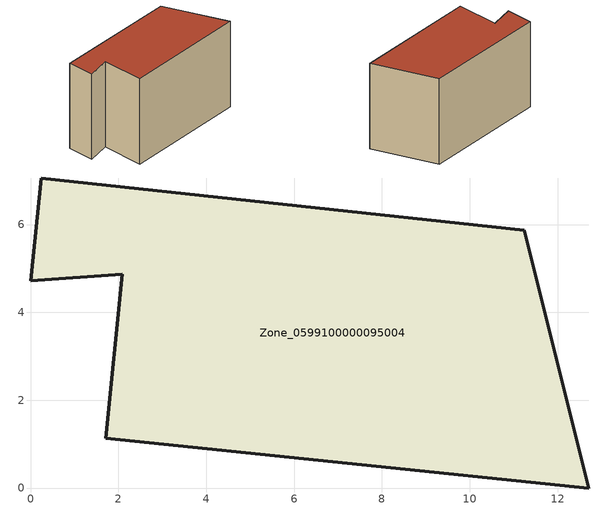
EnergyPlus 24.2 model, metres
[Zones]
Zone_0599100000095004
 floor ground (C_G): 1.71,1.13 2.09,4.87 0,4.72 0.24,7.06 11.24,5.87 12.71,0 z0
 wall outside (C_F): 2.09,4.87 1.71,1.13 12.71,0 11.24,5.87 0.24,7.06 0,4.72 2.09,4.87 z0:8.36
 roof outside (C_R): 1.71,1.13 12.71,0 11.24,5.87 0.24,7.06 0,4.72 2.09,4.87 z8.36
[BUILDING]
Pand.0599100000095004: North Axis=0; Terrain=City; Loads Convergence Tolerance Value=0.04; Temperature Convergence Tolerance Value=0.4; Solar Distribution=FullExterior; Maximum Number of Warmup Days=25; Minimum Number of Warmup Days=1
[Site:Location]
Rotterdam.The.Hague.AP_ZH_NLD Design_Conditions: Latitude=51.96; Longitude=4.45; Time Zone=1; Elevation=-4.5
[SITE:GROUNDTEMPERATURE:BUILDINGSURFACE]
18, 18, 18, 18, 18, 18, 18, 18, 18, 18, 18, 18
[MATERIAL] Thermal Absorptance=0.9; Solar Absorptance=0.7; Visible Absorptance=0.7
Name | Roughness | Thickness | Conductivity | Density | Specific Heat
G.TI.1992-2005 | MediumSmooth | 0.15 | 0.06 | 540 | 1210
F.TI.1992-2005 | Rough | 0.3 | 0.12 | 1920 | 840
R.TI.1992-2005 | MediumRough | 0.2 | 0.08 | 1500 | 1000
[CONSTRUCTION]
C_G: G.TI.1992-2005
C_F: F.TI.1992-2005
C_R: R.TI.1992-2005
[ZONE]
Zone_0599100000095004: Type=1; Multiplier=1; Ceiling Height=Autocalculate; Volume=Autocalculate; Floor Area=autocalculate; Part of Total Floor Area=Yes
[ZONEINFILTRATION:DESIGNFLOWRATE]
Infil_Zone_0599100000095004: Zone or ZoneList or Space or SpaceList=Zone_0599100000095004; Schedule=AlwaysOn; Design Flow Rate Calculation Method=Flow/Area; Flow Rate per Floor Area=0.0015; Constant Term Coefficient=1; Temperature Term Coefficient=0; Velocity Term Coefficient=0; Velocity Squared Term Coefficient=0
[HVACTEMPLATE:ZONE:IDEALLOADSAIRSYSTEM]
Zone_0599100000095004: Maximum Heating Supply Air Temperature=50; Minimum Cooling Supply Air Temperature=13; Maximum Heating Supply Air Humidity Ratio=0.0156; Minimum Cooling Supply Air Humidity Ratio=0.0077; Heating Limit=NoLimit; Cooling Limit=NoLimit; Dehumidification Control Type=ConstantSensibleHeatRatio; Cooling Sensible Heat Ratio=0.7; Dehumidification Setpoint=60; Humidification Control Type=None; Humidification Setpoint=30; Outdoor Air Method=None; Outdoor Air Flow Rate per Person=0.00944; Outdoor Air Flow Rate per Zone Floor Area=0; Outdoor Air Flow Rate per Zone=0; Demand Controlled Ventilation Type=None; Outdoor Air Economizer Type=NoEconomizer; Heat Recovery Type=None; Sensible Heat Recovery Effectiveness=0.7; Latent Heat Recovery Effectiveness=0.65
[ZONECONTROL:THERMOSTAT]
ThermostatControl_Zone_0599100000095004: Zone or ZoneList=Zone_0599100000095004; Control Type Schedule=DualSetpointControlType; Control 1=Thermostat_Zone_0599100000095004; Temperature Difference Between Cutout And Setpoint=0
[THERMOSTATSETPOINT:DUALSETPOINT]
Thermostat_Zone_0599100000095004: Heating Setpoint Temperature Schedule=HeatingSetpoint_Zone_0599100000095004; Cooling Setpoint Temperature Schedule=CoolingSetpoint_Zone_0599100000095004
[SCHEDULE:COMPACT]
HeatingSetpoint_Zone_0599100000095004: Through: 12/31, For: AllDays, Until: 24:00, 21
CoolingSetpoint_Zone_0599100000095004: Through: 12/31, For: AllDays, Until: 24:00, 24
DualSetpointControlType: Through: 12/31, For: AllDays, Until: 24:00, 4
AlwaysOn: Through: 12/31, For: AllDays, Until: 24:00, 1
